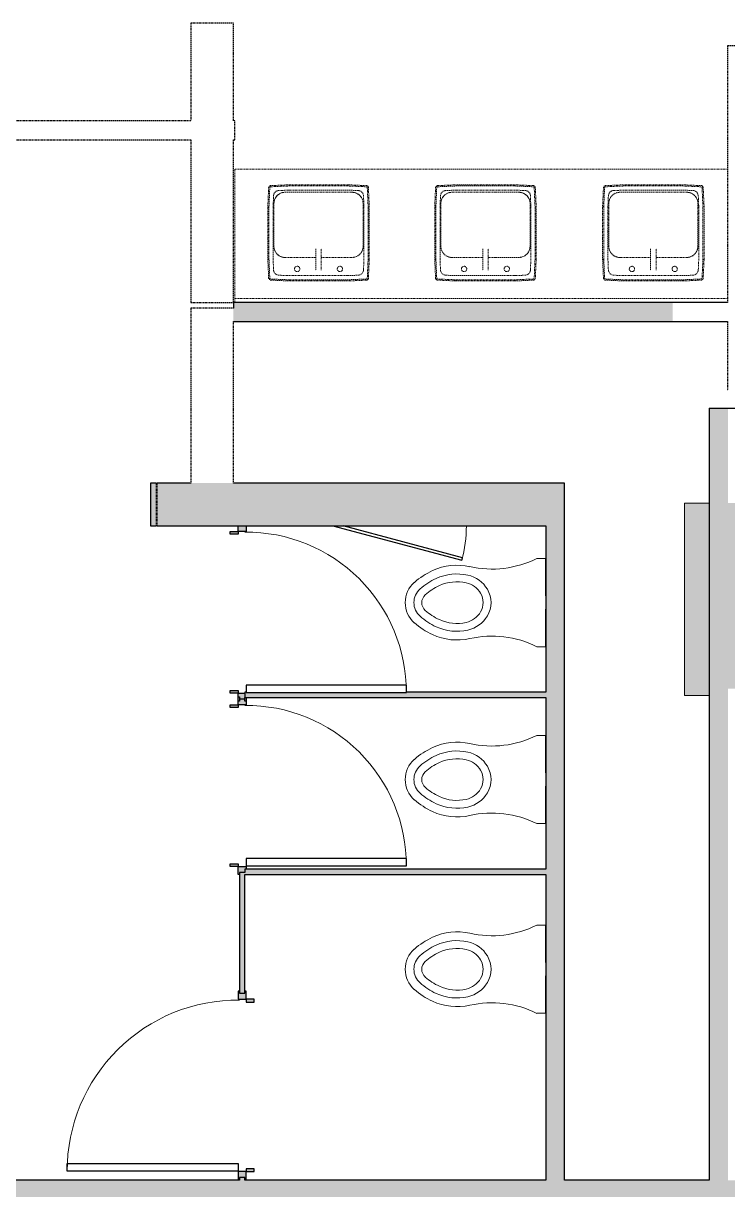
# Model space of a CAD drawing. Header units: inches. Extents: x -3744 to 107, y 238 to 2359.
# Drawn here: x -2825.6 to -2693.7, y 1431.6 to 1649.9 of the extents above; entities that cross this region are included whole.
import ezdxf

# ---------------------------------------------------------------- set-up
doc = ezdxf.new("R2010")
doc.units = ezdxf.units.IN
doc.header["$MEASUREMENT"] = 0
doc.linetypes.add('Demolished', pattern=[0.1875, 0.125, -0.0625])
for name, color, linetype, lineweight in [('A-Bldg-Patt', 7, 'Continuous', 9), ('A-DOOR', 31, 'Continuous', 18), ('A-WALL', 113, 'Continuous', 18), ('A-Wall-Bldg', 7, 'Continuous', 9), ('A-WALL-PATT', 111, 'Continuous', 18), ('core model_dwg', 8, 'Continuous', 9), ('I-WALL', 2, 'Demolished', 9), ('P-SANR-FIXT', 6, 'Demolished', 9), ('Q-CASE', 31, 'Demolished', 9)]:
    doc.layers.add(name, color=color, linetype=linetype, lineweight=lineweight)

# ---------------------------------------------------------------- blocks, each defined once
blk = doc.blocks.new('Door - Single - Solid Door 3-6994858-Level 05  DEMOLITION')
at = {"layer": 'A-DOOR'}
h = blk.add_hatch(color=10, dxfattribs=at)
h.paths.add_polyline_path([(-13.63, -0.64), (-13.63, -0.68), (-12.13, -0.68), (-12.13, -2.14), (-11.63, -2.14), (-11.63, -0.64), (-12.13, -0.64), (-12.13, 0.86), (-13.63, 0.86), (-13.63, 0.59), (-13.26, 0.59), (-13.26, -0.41), (-13.63, -0.41)], flags=0)
h.paths.add_polyline_path([(19.62, -2.14), (20.12, -2.14), (20.12, -0.68), (21.62, -0.68), (21.62, -0.41), (21.24, -0.41), (21.24, 0.59), (21.62, 0.59), (21.62, 0.86), (20.12, 0.86), (20.12, -0.64), (19.62, -0.64), (19.62, -1.19)], flags=0)
at = {"layer": 'A-DOOR', "color": 8, "lineweight": 30}
for p, q in [((-12.01, 32.86), (-10.63, 32.86)), ((-12.01, 0.86), (-12.01, 32.86)), ((-10.63, 32.86), (-10.63, 0.86)), ((-13.63, 0.86), (-13.63, 0.59)), ((-12.13, 0.86), (-13.63, 0.86)), ((-12.13, -0.64), (-12.13, 0.86)), ((-10.63, 0.86), (-12.01, 0.86)), ((21.62, 0.86), (20.12, 0.86)), ((20.12, 0.86), (20.12, -0.64)), ((21.62, 0.59), (21.62, 0.86)), ((-13.63, -0.41), (-13.63, -0.68)), ((-13.63, -0.68), (-12.13, -0.68)), ((-11.63, -0.64), (-12.13, -0.64)), ((-12.13, -0.68), (-12.13, -2.14)), ((-12.13, -2.14), (-11.63, -2.14)), ((-11.63, -2.14), (-11.63, -0.64)), ((20.12, -0.64), (19.62, -0.64)), ((19.62, -0.64), (19.62, -2.14)), ((19.62, -2.14), (20.12, -2.14)), ((20.12, -2.14), (20.12, -0.68)), ((20.12, -0.68), (21.62, -0.68)), ((21.62, -0.68), (21.62, -0.41))]:
    blk.add_line(p, q, dxfattribs=at)
at = {"layer": 'A-DOOR', "lineweight": 9}
blk.add_arc((-12.01, 0.86), 32, 359.5, 90, dxfattribs=at)
blk = doc.blocks.new('Door - Single - Solid Door 4-6995120-Level 05  DEMOLITION')
at = {"layer": 'A-DOOR'}
h = blk.add_hatch(color=10, dxfattribs=at)
h.paths.add_polyline_path([(-12.63, 0.41), (-12.26, 0.41), (-12.26, -0.59), (-11.63, -0.59), (-11.63, -0.86), (-11.13, -0.86), (-11.13, 0.64), (-10.63, 0.64), (-10.63, 2.14), (-11.13, 2.14), (-11.13, 0.68), (-12.63, 0.68), (-12.63, 0.64)], flags=0)
h.paths.add_polyline_path([(18.62, 2.14), (18.62, 0.64), (19.12, 0.64), (19.12, -0.86), (20.49, -0.86), (20.49, -0.77), (20.21, -0.55), (20.24, -0.52), (20.24, 0.41), (20.15, 0.43), (19.81, 0.68), (19.12, 0.68), (19.12, 2.14)], flags=0)
at = {"layer": 'A-DOOR', "color": 8, "lineweight": 30}
for p, q in [((-12.63, 0.68), (-11.13, 0.68)), ((-12.63, 0.41), (-12.63, 0.68)), ((-11.13, 2.14), (-10.63, 2.14)), ((-11.13, 0.68), (-11.13, 2.14)), ((-11.13, 0.64), (-11.13, -0.86)), ((-10.63, 0.64), (-11.13, 0.64)), ((-10.63, 2.14), (-10.63, 0.64)), ((18.62, 2.14), (19.12, 2.14)), ((18.62, 0.64), (18.62, 2.14)), ((19.12, 0.64), (18.62, 0.64)), ((19.12, 2.14), (19.12, 0.68)), ((19.12, 0.68), (20.62, 0.68)), ((19.12, -0.86), (19.12, 0.64)), ((20.24, 0.41), (20.24, -0.59)), ((20.62, 0.41), (20.24, 0.41)), ((20.62, 0.68), (20.62, 0.41)), ((-11.13, -0.86), (-11.63, -0.86)), ((-9.63, -0.86), (-11.01, -0.86)), ((-11.01, -0.86), (-11.01, -30.86)), ((-9.63, -30.86), (-9.63, -0.86)), ((20.49, -0.86), (19.12, -0.86)), ((20.24, -0.59), (20.49, -0.59)), ((-11.01, -30.86), (-9.63, -30.86))]:
    blk.add_line(p, q, dxfattribs=at)
at = {"layer": 'A-DOOR', "lineweight": 9}
blk.add_arc((-11.01, -0.86), 30, 270, 0.5, dxfattribs=at)
blk = doc.blocks.new('Door - Single - Solid Door 4-V3-Level 05  DEMOLITION')
at = {"layer": 'A-DOOR'}
h = blk.add_hatch(color=10, dxfattribs=at)
h.paths.add_polyline_path([(-12.63, 0.68), (-12.22, 0.42), (-12.19, 0.41), (-12.19, -0.52), (-12.22, -0.55), (-12.16, -0.61), (-11.94, -0.77), (-11.94, -0.59), (-11.13, -0.59), (-11.13, 0.64), (-10.63, 0.64), (-10.63, 2.14), (-11.13, 2.14), (-11.13, 0.68), (-12.26, 0.68)], flags=0)
h.paths.add_polyline_path([(18.62, 2.14), (18.62, 0.64), (19.12, 0.64), (19.12, -0.86), (20.18, -0.86), (20.18, 0.68), (19.12, 0.68), (19.12, 2.14)], flags=0)
at = {"layer": 'A-DOOR', "color": 8, "lineweight": 30}
for p, q in [((-12.63, 0.68), (-11.13, 0.68)), ((-12.63, 0.41), (-12.63, 0.68)), ((-12.26, 0.41), (-12.63, 0.41)), ((-12.26, -0.59), (-12.26, 0.41)), ((-11.13, 2.14), (-10.63, 2.14)), ((-11.13, 0.68), (-11.13, 2.14)), ((-11.13, 0.64), (-11.13, -0.59)), ((-10.63, 0.64), (-11.13, 0.64)), ((-10.63, 2.14), (-10.63, 0.64)), ((18.62, 2.14), (19.12, 2.14)), ((18.62, 0.64), (18.62, 2.14)), ((19.12, 0.64), (18.62, 0.64)), ((19.12, 2.14), (19.12, 0.68)), ((19.12, 0.68), (20.18, 0.68)), ((19.12, -0.86), (19.12, 0.64)), ((-12.63, -0.59), (-12.26, -0.59)), ((-12.63, -0.86), (-12.63, -0.59)), ((-11.94, -0.86), (-12.63, -0.86)), ((-9.63, -0.86), (-11.01, -0.86)), ((-11.01, -0.86), (-11.01, -30.86)), ((-9.63, -30.86), (-9.63, -0.86)), ((20.18, -0.86), (19.12, -0.86)), ((-11.01, -30.86), (-9.63, -30.86))]:
    blk.add_line(p, q, dxfattribs=at)
at = {"layer": 'A-DOOR', "lineweight": 9}
blk.add_arc((-11.01, -0.86), 30, 270, 0.5, dxfattribs=at)
blk = doc.blocks.new('P-Toilet-Wall-3D - Wall Mount-V15-Level 05  DEMOLITION')
at = {"layer": 'P-SANR-FIXT', "linetype": 'Continuous'}
for p, q in [((-2729.4, 1481.15), (-2727.78, 1481.15)), ((-2727.78, 1481.15), (-2727.78, 1474.15)), ((-2727.78, 1474.15), (-2727.72, 1474.15)), ((-2727.72, 1471.65), (-2727.78, 1471.65)), ((-2727.78, 1471.65), (-2727.78, 1464.65)), ((-2727.78, 1464.65), (-2729.4, 1464.65))]:
    blk.add_line(p, q, dxfattribs=at)
for centre, radius, start, end in [((-2737.82, 1498), 18.83, 257.296, 296.5385), ((-2743.04, 1466.09), 14.09, 114.704, 131.296), ((-2744.36, 1468.96), 10.93, 77.296, 114.704), ((-2744.36, 1468.96), 9.3, 77.296, 114.704), ((-2743.57, 1472.47), 5.71, 30.704, 77.296), ((-2749.02, 1472.9), 5.03, 131.296, 228.704), ((-2743.04, 1466.09), 12.47, 114.704, 131.296), ((-2743.04, 1466.09), 11, 114.704, 131.296), ((-2744.36, 1468.96), 7.83, 77.296, 114.704), ((-2743.57, 1472.47), 4.24, 30.704, 77.296), ((-2749.02, 1472.9), 3.4, 131.296, 228.704), ((-2749.02, 1472.9), 1.93, 131.296, 228.704), ((-2742.85, 1472.9), 3.4, 329.296, 30.704), ((-2742.85, 1472.9), 4.87, 329.296, 30.704), ((-2743.04, 1479.71), 11, 228.704, 245.296), ((-2743.04, 1479.71), 14.09, 228.704, 245.296), ((-2743.04, 1479.71), 12.47, 228.704, 245.296), ((-2744.36, 1476.83), 7.83, 245.296, 282.704), ((-2743.57, 1473.33), 4.24, 282.704, 329.296), ((-2743.57, 1473.33), 5.71, 282.704, 329.296), ((-2744.36, 1476.83), 10.93, 245.296, 282.704), ((-2744.36, 1476.83), 9.3, 245.296, 282.704), ((-2737.82, 1447.8), 18.83, 63.4615, 102.704)]:
    blk.add_arc(centre, radius, start, end, dxfattribs=at)
blk = doc.blocks.new('Door-Single-Panel - ACCESS PANEL-7119048-Level 05  DEMOLITION')
at = {"layer": 'A-DOOR', "color": 8, "lineweight": 30}
for p, q in [((-11.65, 10.47), (-11.78, 9.99)), ((-11.78, 9.99), (10.57, 4)), ((12.5, 4), (-11.65, 10.47))]:
    blk.add_line(p, q, dxfattribs=at)
at = {"layer": 'A-DOOR', "lineweight": 9}
blk.add_arc((12.5, 4), 25, 165, 180, dxfattribs=at)
blk = doc.blocks.new('P-Sink-Rectangular - PSR1918-V16-Level 05  DEMOLITION')
at = {"layer": 'P-SANR-FIXT', "color": 7}
for p, q in [((-8.99, 8.84), (-5.52, 9)), ((-5.51, 8.78), (-8.98, 8.63)), ((-5.52, 9), (5.52, 9)), ((-5.52, 9), (-5.51, 8.78)), ((5.51, 8.78), (-5.51, 8.78)), ((5.52, 9), (5.51, 8.78)), ((8.98, 8.63), (5.51, 8.78)), ((5.52, 9), (8.99, 8.84)), ((-9.5, 4.97), (-9.34, 8.49)), ((-9.13, 8.48), (-9.28, 4.96)), ((-8.5, 5.01), (-8.42, 6.97)), ((-7.47, 7.92), (-5.51, 8)), ((-5.51, 8), (5.51, 8)), ((5.51, 8), (7.47, 7.92)), ((8.42, 6.97), (8.5, 5.01)), ((9.28, 4.96), (9.13, 8.48)), ((9.34, 8.49), (9.5, 4.97)), ((-9.5, 4.97), (-9.28, 4.96)), ((-9.5, -4.97), (-9.5, 4.97)), ((-9.28, 4.96), (-9.28, -4.96)), ((-8.5, -5.01), (-8.5, 5.01)), ((-6.25, 4.6), (-0.49, 4.6)), ((-6.25, 4.6), (-0.49, 4.6)), ((0.48, 4.6), (6.25, 4.6)), ((0.48, 4.6), (6.25, 4.6)), ((8.5, 5.01), (8.5, -5.01)), ((9.5, 4.97), (9.28, 4.96)), ((9.28, -4.96), (9.28, 4.96)), ((9.5, 4.97), (9.5, -4.97)), ((-8.35, -5.5), (-8.35, 2.5)), ((-8.35, -5.5), (-8.35, 2.5)), ((8.35, 2.5), (8.35, -5.5)), ((8.35, 2.5), (8.35, -5.5)), ((-9.5, -4.97), (-9.28, -4.96)), ((-9.34, -8.49), (-9.5, -4.97)), ((-9.28, -4.96), (-9.13, -8.48)), ((-8.42, -6.97), (-8.5, -5.01)), ((8.5, -5.01), (8.42, -6.97)), ((9.13, -8.48), (9.28, -4.96)), ((9.5, -4.97), (9.28, -4.96)), ((9.5, -4.97), (9.34, -8.49)), ((-8.98, -8.63), (-5.51, -8.78)), ((-5.51, -8), (-7.47, -7.92)), ((6.25, -7.6), (-6.25, -7.6)), ((6.25, -7.6), (-6.25, -7.6)), ((5.51, -8), (-5.51, -8)), ((7.47, -7.92), (5.51, -8)), ((5.51, -8.78), (8.98, -8.63)), ((-5.52, -9), (-8.99, -8.84)), ((-5.52, -9), (-5.51, -8.78)), ((5.52, -9), (-5.52, -9)), ((-5.51, -8.78), (5.51, -8.78)), ((5.52, -9), (5.51, -8.78)), ((8.99, -8.84), (5.52, -9))]:
    blk.add_line(p, q, dxfattribs=at)
at = {"layer": 'P-SANR-FIXT', "color": 7, "flags": 128}
for points in [[(-0.5, 6.97), (-0.5, 6.97), (-0.5, 6.96), (-0.5, 6.95), (-0.5, 6.94), (-0.5, 6.93), (-0.5, 6.91), (-0.5, 6.89), (-0.5, 6.87), (-0.5, 6.84), (-0.5, 6.81), (-0.5, 6.78), (-0.5, 6.74), (-0.5, 6.7), (-0.5, 6.66), (-0.5, 6.62), (-0.5, 6.57), (-0.5, 6.52), (-0.5, 6.47), (-0.5, 6.42), (-0.5, 6.36), (-0.5, 6.3), (-0.5, 6.24), (-0.5, 6.18), (-0.5, 6.11), (-0.5, 6.05), (-0.5, 5.98), (-0.5, 5.91), (-0.5, 5.84), (-0.5, 5.77), (-0.5, 5.69), (-0.5, 5.62), (-0.5, 5.54), (-0.5, 5.46), (-0.5, 5.39), (-0.5, 5.31), (-0.5, 5.23), (-0.5, 5.15), (-0.5, 5.07), (-0.5, 4.99), (-0.5, 4.91), (-0.5, 4.83), (-0.5, 4.75), (-0.5, 4.67), (-0.5, 4.59), (-0.5, 4.51), (-0.5, 4.44), (-0.5, 4.36), (-0.5, 4.28), (-0.5, 4.21), (-0.5, 4.13), (-0.5, 4.06), (-0.5, 3.99), (-0.5, 3.92), (-0.5, 3.86), (-0.5, 3.79), (-0.5, 3.73), (-0.5, 3.66), (-0.5, 3.61), (-0.5, 3.55), (-0.5, 3.49), (-0.5, 3.44), (-0.5, 3.39), (-0.5, 3.34), (-0.5, 3.3), (-0.5, 3.25), (-0.5, 3.21), (-0.5, 3.18), (-0.5, 3.14), (-0.5, 3.11), (-0.5, 3.08), (-0.5, 3.06), (-0.5, 3.04), (-0.5, 3.02), (-0.5, 3), (-0.5, 2.99), (-0.5, 2.98), (-0.5, 2.97), (-0.5, 2.97), (-0.5, 2.97)], [(0.5, 2.97), (0.5, 2.97), (0.5, 2.97), (0.5, 2.98), (0.5, 2.99), (0.5, 3.01), (0.5, 3.02), (0.5, 3.05), (0.5, 3.07), (0.5, 3.1), (0.5, 3.13), (0.5, 3.16), (0.5, 3.19), (0.5, 3.23), (0.5, 3.27), (0.5, 3.32), (0.5, 3.36), (0.5, 3.41), (0.5, 3.46), (0.5, 3.52), (0.5, 3.57), (0.5, 3.63), (0.5, 3.69), (0.5, 3.76), (0.5, 3.82), (0.5, 3.89), (0.5, 3.95), (0.5, 4.02), (0.5, 4.1), (0.5, 4.17), (0.5, 4.24), (0.5, 4.32), (0.5, 4.39), (0.5, 4.47), (0.5, 4.55), (0.5, 4.63), (0.5, 4.71), (0.5, 4.79), (0.5, 4.87), (0.5, 4.95), (0.5, 5.03), (0.5, 5.11), (0.5, 5.19), (0.5, 5.26), (0.5, 5.34), (0.5, 5.42), (0.5, 5.5), (0.5, 5.58), (0.5, 5.65), (0.5, 5.73), (0.5, 5.8), (0.5, 5.87), (0.5, 5.94), (0.5, 6.01), (0.5, 6.08), (0.5, 6.14), (0.5, 6.21), (0.5, 6.27), (0.5, 6.33), (0.5, 6.39), (0.5, 6.44), (0.5, 6.49), (0.5, 6.55), (0.5, 6.59), (0.5, 6.64), (0.5, 6.68), (0.5, 6.72), (0.5, 6.76), (0.5, 6.79), (0.5, 6.82), (0.5, 6.85), (0.5, 6.88), (0.5, 6.9), (0.5, 6.92), (0.5, 6.93), (0.5, 6.95), (0.5, 6.96), (0.5, 6.96), (0.5, 6.97), (0.5, 6.97)]]:
    blk.add_lwpolyline(points, dxfattribs=at)
at = {"layer": 'P-SANR-FIXT', "color": 7}
for centre, radius, start, end in [((-8.97, 8.47), 0.371, 92.5667, 177.4333), ((8.97, 8.47), 0.371, 2.5667, 87.4333), ((-8.97, 8.47), 0.156, 92.5667, 177.4333), ((-7.42, 6.92), 0.995, 92.5667, 177.4333), ((-4, 6.75), 0.5, 360, 180), ((-4, 6.75), 0.5, 180, 360), ((4, 6.75), 0.5, 360, 180), ((4, 6.75), 0.5, 180, 360), ((7.42, 6.92), 0.995, 2.5667, 87.4333), ((8.97, 8.47), 0.156, 2.5667, 87.4333), ((-6.25, 2.5), 2.1, 90, 180), ((-6.25, 2.5), 2.1, 90, 180), ((-6.25, 2.5), 2.1, 115.0288, 154.9712), ((-6.25, 2.5), 2.1, 90, 109.9712), ((6.25, 2.5), 2.1, 70.0288, 90), ((6.25, 2.5), 2.1, 0, 90), ((6.25, 2.5), 2.1, 0, 90), ((6.25, 2.5), 2.1, 25.0288, 64.9712), ((-6.25, 2.5), 2.1, 160.0288, 180), ((6.25, 2.5), 2.1, 0, 19.9712), ((-6.25, -5.5), 2.1, 180, 199.9712), ((-6.25, -5.5), 2.1, 180, 270), ((-6.25, -5.5), 2.1, 180, 270), ((-6.25, -5.5), 2.1, 205.0288, 244.9712), ((6.25, -5.5), 2.1, 270, 360), ((6.25, -5.5), 2.1, 270, 360), ((6.25, -5.5), 2.1, 295.0288, 334.9712), ((6.25, -5.5), 2.1, 340.0288, 360), ((-8.97, -8.47), 0.371, 182.5667, 267.4333), ((-8.97, -8.47), 0.156, 182.5667, 267.4333), ((-7.42, -6.92), 0.995, 182.5667, 267.4333), ((-6.25, -5.5), 2.1, 250.0288, 270), ((6.25, -5.5), 2.1, 270, 289.9712), ((7.42, -6.92), 0.995, 272.5667, 357.4333), ((8.97, -8.47), 0.156, 272.5667, 357.4333), ((8.97, -8.47), 0.371, 272.5667, 357.4333)]:
    blk.add_arc(centre, radius, start, end, dxfattribs=at)
blk = doc.blocks.new('core model_dwg_1300 Eye - 5th Floor-6996771-Level 05  DEMOLITION')
at = {"layer": 'A-Bldg-Patt'}
h = blk.add_hatch(color=256, dxfattribs=at)
h.paths.add_polyline_path([(-2697.1, 1524.13), (-2697.1, 1560.13), (-2701.72, 1560.13), (-2701.72, 1524.13), (-2699.04, 1524.13)], flags=0)
h.paths.add_polyline_path([(-2693.6, 1525.4), (-2689.47, 1525.4), (-2689.47, 1560.13), (-2693.6, 1560.13), (-2693.6, 1529.25)], flags=0)
at = {"layer": 'A-Wall-Bldg'}
blk.add_line((-2701.72, 1560.13), (-2697.1, 1560.13), dxfattribs=at)
at = {"layer": 'A-Wall-Bldg', "flags": 128}
blk.add_lwpolyline([(-2697.1, 1524.13), (-2701.72, 1524.13), (-2701.72, 1560.13)], dxfattribs=at)
blk = doc.blocks.new('core model_dwg-6996768-Level 05  DEMOLITION')
blk.add_blockref('core model_dwg_1300 Eye - 5th Floor-6996771-Level 05  DEMOLITION', (0, 0))

msp = doc.modelspace()

# ---------------------------------------------------------------- hatches: boundary and pattern name
at = {"layer": 'A-WALL-PATT', "lineweight": 9}
for points in [[(-2745.99, 1594.15), (-2703.97, 1594.15), (-2703.97, 1597.65), (-2786.22, 1597.65), (-2786.22, 1594.15), (-2761.64, 1594.15)], [(-2693.6, 1433.4), (-2693.6, 1577.9), (-2697.1, 1577.9), (-2697.1, 1433.4), (-2695.35, 1433.4)], [(-2761.64, 1555.9), (-2724.22, 1555.9), (-2724.22, 1563.9), (-2801.72, 1563.9), (-2801.72, 1555.9), (-2800.51, 1555.9)], [(-2724.22, 1433.4), (-2724.22, 1555.9), (-2727.72, 1555.9), (-2727.72, 1433.4)], [(-2730.34, 1523.77), (-2727.72, 1523.77), (-2727.72, 1524.77), (-2753.82, 1524.77), (-2753.82, 1524.71), (-2783.82, 1524.71), (-2783.82, 1524.77), (-2784.09, 1524.77), (-2784.09, 1523.77), (-2753.82, 1523.77)], [(-2727.72, 1490.65), (-2727.72, 1491.65), (-2784.09, 1491.65), (-2784.09, 1490.65), (-2730.34, 1490.65)], [(-2697.1, 1429.9), (-2695.35, 1429.9), (-2695.35, 1433.4), (-2858.22, 1433.4), (-2858.22, 1429.9), (-2699.04, 1429.9)], [(-2525.72, 1429.9), (-2525.72, 1433.4), (-2695.35, 1433.4), (-2695.35, 1429.9), (-2537.85, 1429.9)]]:
    msp.add_hatch(color=7, dxfattribs=at).paths.add_polyline_path(points, flags=0)
h = msp.add_hatch(color=7, dxfattribs=at)
h.paths.add_polyline_path([(-2784.09, 1433.4), (-2784.09, 1433.9), (-2785.09, 1433.9), (-2785.09, 1433.4)], flags=0)
h.paths.add_polyline_path([(-2784.09, 1468.4), (-2784.09, 1491.02), (-2785.09, 1491.02), (-2785.09, 1468.4)], flags=0)

# ---------------------------------------------------------------- linework, layer by layer
at = {"layer": 'A-WALL', "color": 250, "linetype": 'Demolished', "lineweight": 30}
for p, q in [((-2786.22, 1649.93), (-2794.22, 1649.93)), ((-2794.22, 1649.93), (-2794.22, 1631.65)), ((-2786.22, 1631.65), (-2786.22, 1649.93)), ((-2685.72, 1645.73), (-2693.72, 1645.73)), ((-2693.72, 1645.73), (-2693.72, 1597.65)), ((-2794.22, 1628.15), (-2794.22, 1597.65)), ((-2786.22, 1597.65), (-2786.22, 1628.15)), ((-2794.22, 1597.65), (-2786.22, 1597.65)), ((-2786.22, 1596.65), (-2794.22, 1596.65)), ((-2794.22, 1596.65), (-2794.22, 1563.9)), ((-2786.22, 1563.9), (-2786.22, 1594.15)), ((-2693.72, 1594.15), (-2693.72, 1581.4)), ((-2693.72, 1581.4), (-2693.6, 1581.4)), ((-2800.69, 1563.9), (-2800.69, 1555.9)), ((-2800.51, 1555.9), (-2800.51, 1563.9))]:
    msp.add_line(p, q, dxfattribs=at)
at = {"layer": 'A-WALL', "color": 8, "lineweight": 30}
for p, q in [((-2800.69, 1563.9), (-2801.72, 1563.9)), ((-2801.72, 1563.9), (-2801.72, 1555.9)), ((-2794.22, 1563.9), (-2800.51, 1563.9)), ((-2724.22, 1563.9), (-2786.22, 1563.9)), ((-2724.22, 1555.9), (-2724.22, 1563.9)), ((-2801.72, 1555.9), (-2800.69, 1555.9)), ((-2800.51, 1555.9), (-2727.72, 1555.9))]:
    msp.add_line(p, q, dxfattribs=at)
at = {"layer": 'A-WALL', "lineweight": 9}
for p, q in [((-2800.51, 1563.9), (-2800.69, 1563.9)), ((-2800.69, 1555.9), (-2800.51, 1555.9))]:
    msp.add_line(p, q, dxfattribs=at)
at = {"layer": 'A-WALL', "color": 10, "linetype": 'Demolished'}
for p, q in [((-2800.51, 1563.9), (-2800.69, 1563.9)), ((-2800.69, 1555.9), (-2800.51, 1555.9))]:
    msp.add_line(p, q, dxfattribs=at)
at = {"layer": 'I-WALL', "color": 250, "lineweight": 30}
for p, q in [((-2794.22, 1631.65), (-2874.22, 1631.65)), ((-2785.97, 1631.65), (-2786.22, 1631.65)), ((-2785.97, 1628.15), (-2785.97, 1631.65)), ((-2874.22, 1628.15), (-2794.22, 1628.15)), ((-2786.22, 1628.15), (-2785.97, 1628.15))]:
    msp.add_line(p, q, dxfattribs=at)
at = {"layer": 'I-WALL', "color": 8, "linetype": 'Continuous', "lineweight": 30}
for p, q in [((-2693.72, 1597.65), (-2786.22, 1597.65)), ((-2786.22, 1597.65), (-2786.22, 1596.65)), ((-2786.22, 1594.15), (-2693.72, 1594.15)), ((-2697.1, 1577.9), (-2697.1, 1433.4)), ((-2697.1, 1577.9), (-2525.72, 1577.9)), ((-2727.72, 1555.9), (-2727.72, 1524.77)), ((-2724.22, 1433.4), (-2724.22, 1555.9)), ((-2783.82, 1524.77), (-2784.09, 1524.77)), ((-2784.09, 1524.77), (-2784.09, 1523.77)), ((-2784.09, 1523.77), (-2727.72, 1523.77)), ((-2727.72, 1524.77), (-2753.82, 1524.77)), ((-2727.72, 1523.77), (-2727.72, 1491.65)), ((-2784.09, 1491.02), (-2785.09, 1491.02)), ((-2785.09, 1491.02), (-2785.09, 1468.4)), ((-2727.72, 1491.65), (-2784.09, 1491.65)), ((-2784.09, 1491.65), (-2784.09, 1491.02)), ((-2784.09, 1468.4), (-2784.09, 1490.65)), ((-2784.09, 1490.65), (-2727.72, 1490.65)), ((-2727.72, 1490.65), (-2727.72, 1433.4)), ((-2785.09, 1468.4), (-2784.09, 1468.4)), ((-2785.09, 1433.4), (-2842.22, 1433.4)), ((-2784.09, 1433.9), (-2785.09, 1433.9)), ((-2785.09, 1433.9), (-2785.09, 1433.4)), ((-2784.09, 1433.4), (-2784.09, 1433.9)), ((-2727.72, 1433.4), (-2784.09, 1433.4)), ((-2697.1, 1433.4), (-2724.22, 1433.4))]:
    msp.add_line(p, q, dxfattribs=at)
at = {"layer": 'Q-CASE', "color": 7}
for p, q in [((-2693.72, 1622.65), (-2785.97, 1622.65)), ((-2785.97, 1622.65), (-2785.97, 1598.4)), ((-2693.72, 1598.4), (-2785.97, 1598.4)), ((-2785.97, 1598.4), (-2785.97, 1597.65))]:
    msp.add_line(p, q, dxfattribs=at)

# ---------------------------------------------------------------- block references
at = {"layer": 'A-DOOR'}
for name, p, rotation in [('Door - Single - Solid Door 4-V3-Level 05  DEMOLITION', (-2784.68, 1535.72), 89.99999999999984), ('Door-Single-Panel - ACCESS PANEL-7119048-Level 05  DEMOLITION', (-2755.09, 1559.9), 180), ('Door - Single - Solid Door 4-6995120-Level 05  DEMOLITION', (-2784.68, 1503.28), 89.99999999999984), ('Door - Single - Solid Door 3-6994858-Level 05  DEMOLITION', (-2784.5, 1447.15), 89.99999999999984)]:
    msp.add_blockref(name, p, dxfattribs=dict(at, rotation=rotation))
at = {"layer": 'core model_dwg', "color": 7}
msp.add_blockref('core model_dwg-6996768-Level 05  DEMOLITION', (0, 0), dxfattribs=at)
msp.add_blockref('core model_dwg-6996768-Level 05  DEMOLITION', (0, 0), dxfattribs=at)
at = {"layer": 'P-SANR-FIXT', "color": 7, "rotation": 180}
for p in [(-2770.28, 1610.71), (-2739.02, 1610.71), (-2707.58, 1610.71)]:
    msp.add_blockref('P-Sink-Rectangular - PSR1918-V16-Level 05  DEMOLITION', p, dxfattribs=at)
at = {"layer": 'P-SANR-FIXT', "linetype": 'Continuous'}
for p in [(0, 68.62), (0, 35.5), (0, 0)]:
    msp.add_blockref('P-Toilet-Wall-3D - Wall Mount-V15-Level 05  DEMOLITION', p, dxfattribs=at)

doc.saveas('drawing.dxf')
